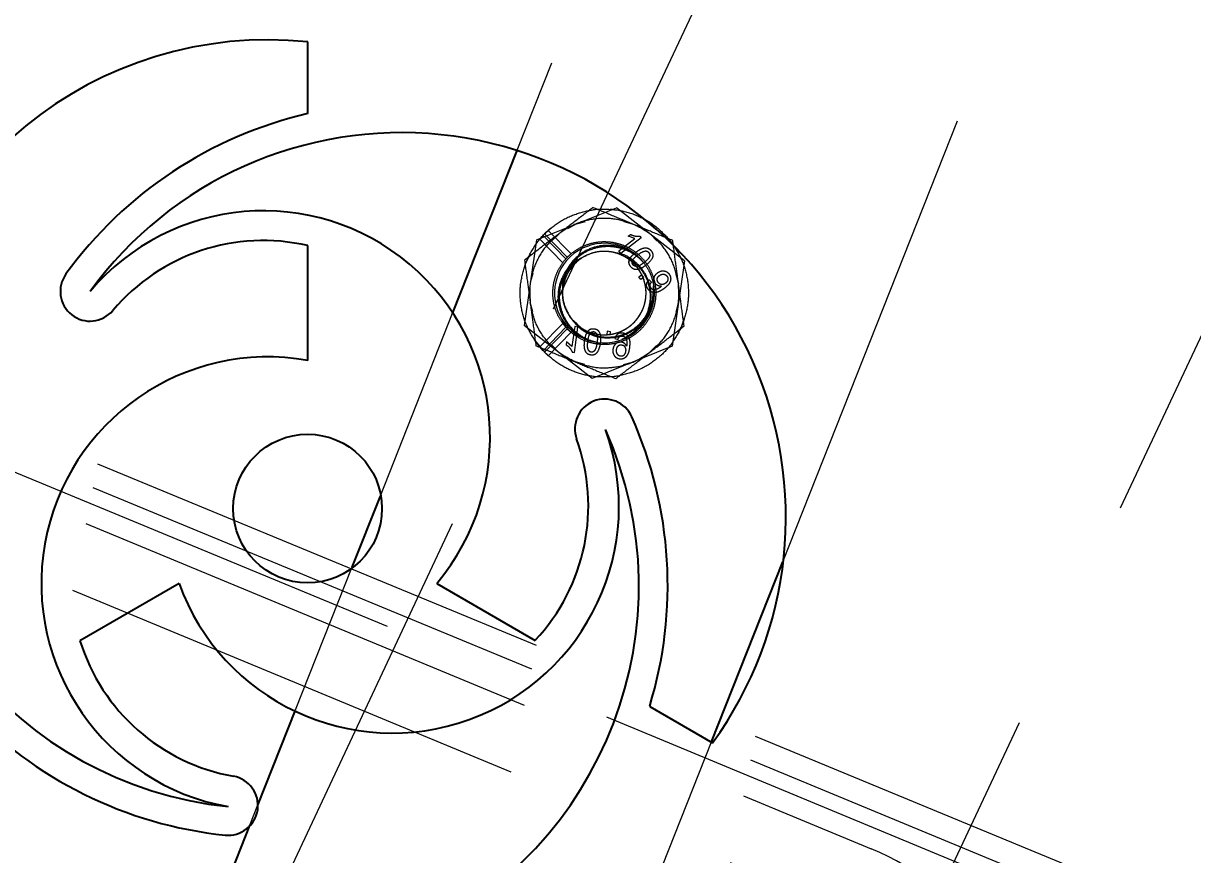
# Model space of a CAD drawing. Header units: millimetres. Extents: x 1293 to 41893, y 1011 to 26911.
# Drawn here: x 11859.3 to 12015.8, y 6891 to 7002.3 of the extents above; entities that cross this region are included whole.
import ezdxf

# ---------------------------------------------------------------- set-up
doc = ezdxf.new("R2010")
doc.units = ezdxf.units.MM
doc.header["$LTSCALE"] = 50
doc.linetypes.add('HIDDEN', pattern=[1.905, 1.27, -0.635])
doc.layers.add('CAPA_1', color=7, linetype='Continuous')
doc.layers.add('MAQUINAS', color=11, linetype='Continuous')
doc.styles.add('SLDTEXTSTYLE0', font='TXT', dxfattribs={"width": 0.75})
doc.dimstyles.new('SLDDIMSTYLE0', dxfattribs={"dimtxt": 100, "dimasz": 100, "dimexe": 0, "dimexo": 0.0625, "dimgap": 25, "dimtad": 2, "dimdec": 0, "dimlfac": 1.5, "dimrnd": 1e-09, "dimzin": 12, "dimdsep": 46, "dimtxsty": 'SLDTEXTSTYLE0', "dimsah": 1, "dimcen": 0.09, "dimadec": 0, "dimazin": 3, "dimtfac": 1, "dimtdec": 0, "dimtofl": 0, "dimtmove": 0, "dimatfit": 3, "dimfxl": 1, "dimfrac": 2, "dimtolj": 1, "dimtzin": 12, "dimarcsym": 0})

# ---------------------------------------------------------------- blocks, each defined once
blk = doc.blocks.new('_D_5')
at = {"layer": 'CAPA_1', "transparency": 16777216}
for p, q in [((11574.4, 7831.18), (17588.06, 7831.18)), ((17538.06, 7831.18), (17538.06, 4708.49)), ((16485.16, 4708.49), (17588.06, 4708.49))]:
    blk.add_line(p, q, dxfattribs=at)
for points in [[(17538.06, 7831.18), (17522.68, 7731.18), (17553.45, 7731.18)], [(17538.06, 4708.49), (17553.45, 4808.49), (17522.68, 4808.49)]]:
    blk.add_solid(points, dxfattribs=at)
at = {"layer": 'CAPA_1', "transparency": 16777216, "insert": (17409.15, 6122.06), "char_height": 100, "attachment_point": 1, "rotation": 90, "style": 'SLDTEXTSTYLE0'}
blk.add_mtext('4684', dxfattribs=at)
blk = doc.blocks.new('_D_15')
at = {"layer": 'CAPA_1', "transparency": 16777216}
for p, q in [((6530.12, 8742.38), (6530.12, 9415.65)), ((16745.16, 6492), (16745.16, 9415.65)), ((6530.12, 9365.65), (16745.16, 9365.65))]:
    blk.add_line(p, q, dxfattribs=at)
for points in [[(6530.12, 9365.65), (6630.12, 9350.26), (6630.12, 9381.03)], [(16745.16, 9365.65), (16645.16, 9381.03), (16645.16, 9350.26)]]:
    blk.add_solid(points, dxfattribs=at)
at = {"layer": 'CAPA_1', "transparency": 16777216, "insert": (11452.92, 9494.55), "char_height": 100, "attachment_point": 1, "style": 'SLDTEXTSTYLE0'}
blk.add_mtext('15323', dxfattribs=at)

msp = doc.modelspace()

# ---------------------------------------------------------------- linework, layer by layer
at = {"color": 7, "linetype": 'Continuous', "lineweight": 25}
for p, q in [((11897.3958209, 6990.199486), (11897.3958209, 6999.797529)), ((11897.3958209, 6957.1576774), (11897.3958209, 6972.5263742)), ((11880.1631301, 6927.3097814), (11866.8985064, 6919.6514473)), ((11914.6285118, 6927.3097814), (11927.8161953, 6919.6958687)), ((11927.8266869, 6919.7030822), (11927.8161953, 6919.6958687)), ((11943.1320507, 6910.8665263), (11943.1289589, 6910.8550405)), ((11943.1289589, 6910.8550405), (11951.5557064, 6905.9898556))]:
    msp.add_line(p, q, dxfattribs=at)
at = {"color": 1, "linetype": 'HIDDEN', "lineweight": 18}
for p, q in [((11781.2634527, 6979.7855382), (12001.3388204, 6888.6273361)), ((11780.6319059, 6976.6105382), (11998.1638204, 6886.5058689)), ((11996.0471537, 6885.0915575), (11780.2108747, 6974.4938715)), ((11779.6721537, 6971.7855382), (11972.7616015, 6891.8052702)), ((11777.8952033, 6962.8522048), (11984.4054871, 6877.3128445))]:
    msp.add_line(p, q, dxfattribs=at)
at = {"color": 7, "linetype": 'Continuous', "lineweight": 25}
msp.add_circle((11897.362483, 6937.3300939), 9.9492987, dxfattribs=at)
for centre, radius, start, end in [((11892.0617515, 6948.6212865), 51.453475, 84.049580805, 264.049580805), ((11909.9028151, 6936.1974164), 55.431475, 103.03991702, 144.049580808), ((11909.9028151, 6936.1974164), 51.453475, 324.049580801, 144.049580808), ((11891.4392177, 6946.8573793), 30.329061, 319.870522318, 139.870522318), ((11891.4392177, 6946.8573793), 26.351061, 76.935491254, 139.870522319), ((11868.2499237, 6966.4049773), 3.978, 144.049580808, 319.870522319), ((11892.0617515, 6927.3013607), 30.329061, 79.870522318, 259.870522318), ((11937.0983503, 6948.004868), 3.978, 24.049580808, 199.870522319), ((11890.1113896, 6927.0361864), 55.431475, 343.03991702, 24.049580808), ((11890.2228962, 6926.9585372), 51.453475, 204.049580805, 24.049580805), ((11908.6864935, 6937.6185001), 30.329061, 199.870522318, 19.870522318), ((11908.5749869, 6937.6961493), 26.351061, 316.935491254, 19.870522319), ((11892.0732444, 6927.4367529), 26.351061, 197.18426077, 259.870522319), ((11892.0732444, 6948.7566787), 55.431475, 223.158253099, 264.049580808), ((11886.739175, 6897.5804362), 3.978, 264.049580808, 79.870522319)]:
    msp.add_arc(centre, radius, start, end, dxfattribs=at)
at = {"color": 1, "linetype": 'HIDDEN', "lineweight": 18}
msp.add_arc((11960.0054871, 6861.0092857), 33.3333333, 0, 67.5, dxfattribs=at)
at = {"layer": 'MAQUINAS', "linetype": 'HIDDEN', "lineweight": 18}
for p, q in [((11997.7257192, 7107.6906939), (11815.0836979, 6718.9262403)), ((11965.0615351, 7085.5262403), (11925.3615753, 6985.249478)), ((11960.9267966, 6930.1963144), (12022.4225179, 7085.5262403)), ((11965.6231033, 6851.2177032), (12070.1331548, 7073.6735911)), ((11927.9642757, 6973.2901327), (11938.6724587, 6977.6107982)), ((11947.7683563, 6970.4975725), (11938.6724587, 6977.6107982)), ((11935.2911743, 6977.2850493), (11934.5555258, 6977.0998635)), ((11935.0560018, 6977.2537224), (11936.0948628, 6977.3921073)), ((11936.6355943, 6977.3740415), (11935.5128245, 6977.314575)), ((11938.1113298, 6977.3843872), (11937.8556875, 6977.3800353)), ((11929.7016393, 6974.6145275), (11929.0576644, 6974.0934968)), ((11929.0576644, 6974.0934968), (11929.5464017, 6974.5587791)), ((11929.9402317, 6974.8483422), (11929.5464017, 6974.5587791)), ((11929.5464017, 6974.5587791), (11932.6035087, 6971.4270801)), ((11933.3183672, 6975.4504654), (11932.1357868, 6974.7821106)), ((11933.3183672, 6975.4504654), (11934.5307718, 6975.7634204)), ((11939.6629041, 6975.7437719), (11940.9196835, 6975.3946143)), ((11927.9642757, 6973.2901327), (11926.3519903, 6961.8562414)), ((11928.8618327, 6973.8905154), (11928.413261, 6973.3840875)), ((11931.4924009, 6970.229818), (11928.413261, 6973.3840875)), ((11928.8618327, 6973.8905154), (11928.5461975, 6973.4822228)), ((11931.9189397, 6970.7588164), (11928.8618327, 6973.8905154)), ((11932.1110155, 6970.9656453), (11929.0576644, 6974.0934968)), ((11931.0071597, 6974.1281945), (11930.0763906, 6973.2143704)), ((11939.0138108, 6971.8359953), (11941.1283658, 6973.4636933)), ((11941.9951952, 6973.5769087), (11939.2816069, 6971.4880993)), ((11940.2462526, 6973.7819405), (11940.5669691, 6974.028815)), ((11941.1283658, 6973.4636933), (11940.2462526, 6973.7819405)), ((11941.8228015, 6973.8008667), (11941.9951952, 6973.5769087)), ((11943.2204075, 6974.0541853), (11944.0976368, 6973.1606896)), ((11945.6508911, 6973.4509781), (11946.2901665, 6972.6204906)), ((11927.1435781, 6971.3960519), (11926.6108627, 6970.3326349)), ((11932.6035087, 6971.4270801), (11932.7159914, 6971.5053336)), ((11934.9248239, 6971.3216555), (11935.0525528, 6971.3876672)), ((11939.2816069, 6971.4880993), (11939.0138108, 6971.8359953)), ((11926.5351924, 6970.1491578), (11926.3567301, 6969.5061077)), ((11926.465284, 6969.9796512), (11926.8648696, 6970.9485237)), ((11932.2139807, 6971.0534115), (11932.1110155, 6970.9656453)), ((11947.7683563, 6970.4975725), (11946.1560709, 6959.0636812)), ((11927.4933084, 6968.7796378), (11927.158133, 6967.573187)), ((11941.6917715, 6968.3570359), (11942.0396675, 6968.624832)), ((11941.9595676, 6968.00914), (11941.6917715, 6968.3570359)), ((11942.3074635, 6968.276936), (11941.9595676, 6968.00914)), ((11942.0396675, 6968.624832), (11942.3074635, 6968.276936)), ((11946.6466868, 6968.7063084), (11946.9726971, 6967.4433267)), ((11943.0490436, 6967.961319), (11943.3516293, 6967.6402027)), ((11944.6611216, 6967.0388996), (11944.726184, 6967.091579)), ((11931.5697405, 6965.2233778), (11931.5372375, 6965.3524419)), ((11943.5157007, 6964.6456069), (11943.6615335, 6965.2460535)), ((11927.4736598, 6963.6475055), (11927.1476495, 6964.9104872)), ((11946.9622136, 6964.7806268), (11946.6270383, 6963.5741761)), ((11916.7232393, 6963.4302024), (11907.0530602, 6939.0046299)), ((11931.4924009, 6962.1239959), (11928.413261, 6958.9697264)), ((11931.3289574, 6962.400895), (11931.9189397, 6961.5949975)), ((11931.4924009, 6962.1239959), (11931.9189397, 6961.5949975)), ((11932.2139807, 6961.3004024), (11931.6913962, 6961.9058148)), ((11932.8398511, 6962.5405035), (11932.4668485, 6963.0406626)), ((11933.4332533, 6962.0729991), (11932.9414551, 6962.5123519)), ((11933.7502695, 6961.6794521), (11933.0018127, 6962.4501969)), ((11933.7502695, 6961.6794521), (11933.4310331, 6961.9668538)), ((11947.6550627, 6962.3741627), (11947.255477, 6961.4052902)), ((11947.4239436, 6961.8137698), (11947.7752481, 6962.8984468)), ((11935.4478879, 6954.7430157), (11926.3519903, 6961.8562414)), ((11931.9189397, 6961.5949975), (11928.8618327, 6958.4632985)), ((11932.1110155, 6961.3881686), (11929.0576644, 6958.260317)), ((11929.5464017, 6957.7950348), (11932.6035087, 6960.9267338)), ((11932.1110155, 6961.3881686), (11932.6035087, 6960.9267338)), ((11932.6035087, 6960.9267338), (11932.8692478, 6960.7418609)), ((11933.1015724, 6961.6856422), (11932.7289789, 6959.0433103)), ((11933.0581548, 6958.2334621), (11933.5363005, 6961.6243415)), ((11933.5363005, 6961.6243415), (11933.1015724, 6961.6856422)), ((11937.4488536, 6961.072635), (11937.3875528, 6960.6379069)), ((11937.8835817, 6961.0113343), (11937.4488536, 6961.072635)), ((11937.822281, 6960.5766061), (11937.8835817, 6961.0113343)), ((11941.0962323, 6960.8751073), (11941.5770035, 6961.3171786)), ((11946.9827488, 6960.9673646), (11947.340751, 6961.6120533)), ((11927.8098475, 6959.7714247), (11929.1175385, 6958.2117789)), ((11928.413261, 6958.9697264), (11927.8301801, 6959.7333233)), ((11928.8618327, 6958.4632985), (11928.413261, 6958.9697264)), ((11930.8999391, 6958.2996285), (11930.0227098, 6959.1931243)), ((11932.0169641, 6959.653589), (11931.9604525, 6959.252824)), ((11932.7289789, 6959.0433103), (11932.0169641, 6959.653589)), ((11946.1560709, 6959.0636812), (11935.4478879, 6954.7430157)), ((11938.4626753, 6960.0872697), (11938.8912734, 6959.9824961)), ((11940.0603475, 6959.1401178), (11940.0466243, 6959.0575351)), ((11944.043956, 6959.1394435), (11943.1131869, 6958.2256194)), ((11929.0576644, 6958.260317), (11929.5464017, 6957.7950348)), ((11932.7782986, 6958.2729245), (11933.0581548, 6958.2334621)), ((11934.4574425, 6956.610042), (11933.2006631, 6956.9591996)), ((11940.8019794, 6956.9033485), (11939.5895748, 6956.5903934)), ((11937.5861555, 6954.9721302), (11939.1281974, 6955.1197214)), ((11939.0643448, 6955.1000915), (11938.0254839, 6954.9617065)), ((11903.2815793, 6929.478376), (11895.7032071, 6910.3364266)), ((11931.2775433, 6855.3062857), (11951.3828714, 6906.089642)), ((11890.6658009, 6897.6126154), (11889.5956993, 6894.9096826))]:
    msp.add_line(p, q, dxfattribs=at)
at = {"layer": 'MAQUINAS', "linetype": 'Continuous', "lineweight": 25}
for p, q in [((11925.3615753, 6985.249478), (11916.7232393, 6963.4302024)), ((11907.0530602, 6939.0046299), (11903.2815793, 6929.478376)), ((11951.3828714, 6906.089642), (11960.9267966, 6930.1963144)), ((11895.7032071, 6910.3364266), (11890.6658009, 6897.6126154)), ((11889.5956993, 6894.9096826), (11882.2062171, 6876.2448439))]:
    msp.add_line(p, q, dxfattribs=at)
at = {"layer": 'MAQUINAS', "linetype": 'HIDDEN', "lineweight": 18}
msp.add_arc((11937.0601733, 6966.1769069), 6.6666667, 37.587605897, 307.587605897, dxfattribs=at)
for points, knots in [([(11935.535484, 6977.6228082), (11934.7358223, 6977.0072613), (11933.2348739, 6975.8518926), (11931.684715, 6974.6586437), (11930.9604357, 6974.101123)], [0, 0, 0, 0, 0.5327709195, 1, 1, 1, 1]), ([(11940.8728769, 6975.4215427), (11940.0279103, 6975.7700267), (11938.2194469, 6976.5158792), (11936.468394, 6977.2380543), (11935.535484, 6977.6228082)], [0, 0, 0, 0, 0.4672290805, 1, 1, 1, 1]), ([(11946.2102699, 6973.2202773), (11945.2773599, 6973.6050311), (11943.526307, 6974.3272062), (11941.7178436, 6975.0730587), (11940.8728769, 6975.4215427)], [0, 0, 0, 0, 0.5327709195, 1, 1, 1, 1]), ([(11930.9604357, 6974.101123), (11930.2361564, 6973.5436024), (11928.6859974, 6972.3503535), (11927.185049, 6971.1949847), (11926.3853874, 6970.5794379)], [0, 0, 0, 0, 0.4672290805, 1, 1, 1, 1]), ([(11940.5669691, 6974.028815), (11940.7678488, 6973.9422677), (11941.1689137, 6973.7694725), (11941.6050906, 6973.790414), (11941.8228015, 6973.8008667)], [0, 0, 0, 0, 0.50086573232, 1, 1, 1, 1]), ([(11946.9726146, 6967.4973266), (11946.8519272, 6968.4033312), (11946.5936228, 6970.3424327), (11946.3435183, 6972.2199765), (11946.2102699, 6973.2202773)], [0, 0, 0, 0, 0.4672290805, 1, 1, 1, 1]), ([(11941.0117299, 6971.5462314), (11940.3260278, 6971.8912062), (11939.1816514, 6972.4669387), (11937.1982489, 6972.6427515), (11935.2945162, 6972.2912843), (11933.4236692, 6971.222737), (11932.0721274, 6969.5646673), (11931.3683731, 6967.8869999), (11931.4622228, 6966.8488472), (11931.491606, 6966.5238145)], [0, 0, 0, 0, 0.1724792639, 0.2878526984, 0.4452590157, 0.6056727313, 0.7650029039, 0.9264253386, 1, 1, 1, 1]), ([(11931.5241185, 6966.9081117), (11931.5671738, 6967.2998), (11931.6522273, 6968.0735606), (11932.1639821, 6969.3899044), (11933.1073176, 6970.7060172), (11934.5679538, 6971.7908084), (11936.2351938, 6972.3891574), (11938.0012589, 6972.5068801), (11939.7294795, 6972.1199952), (11941.2314022, 6971.3485729), (11941.9967899, 6970.5875972), (11942.342984, 6970.2433987)], [0, 0, 0, 0, 0.0816774123, 0.1613496543, 0.2910356176, 0.4131482179, 0.5342213435, 0.6547650432, 0.7763459841, 0.8988385876, 1, 1, 1, 1]), ([(11932.6351841, 6962.7707312), (11932.7993177, 6962.5744897), (11933.2093858, 6962.0842036), (11933.8068168, 6961.6168406), (11934.3536055, 6961.2873907), (11934.7381956, 6961.09089), (11935.2269793, 6960.8917498), (11935.5960245, 6960.7841378), (11935.7984563, 6960.7371796), (11935.7987812, 6960.7371043), (11935.7992641, 6960.7369923), (11935.8001389, 6960.7367896), (11935.8017407, 6960.7364188), (11935.8047273, 6960.7357285), (11935.8104638, 6960.7344067), (11935.8219942, 6960.7317664), (11935.846692, 6960.7261816), (11935.903928, 6960.7135942), (11936.0803727, 6960.6773594), (11936.6818806, 6960.5812466), (11937.3641687, 6960.5783788), (11938.0264077, 6960.6735506), (11938.4065524, 6960.7517938), (11938.8324006, 6960.8742415), (11939.2086744, 6961.0183284), (11939.437074, 6961.1231005), (11939.6658282, 6961.2351829), (11939.9565498, 6961.394618), (11940.3559131, 6961.6605646), (11940.7310254, 6961.9597847), (11941.0607097, 6962.2726235), (11941.3818025, 6962.6295658), (11941.7102913, 6963.0647019), (11941.9630042, 6963.4897423), (11942.1029188, 6963.7766365), (11942.2086531, 6964.008212), (11942.3323605, 6964.315891), (11942.472551, 6964.7749503), (11942.5728591, 6965.2443793), (11942.6359688, 6965.7480841), (11942.6517312, 6966.2510541), (11942.6234621, 6966.7159758), (11942.5692828, 6967.1137986), (11942.5110179, 6967.3990453), (11942.4685324, 6967.5677745), (11942.4123428, 6967.7787833), (11942.3141494, 6968.0886377), (11942.140768, 6968.5073948), (11941.9587965, 6968.866431), (11941.778935, 6969.168796), (11941.4899725, 6969.5957281), (11941.0306937, 6970.1387949), (11940.3645174, 6970.7059414), (11939.7045115, 6971.1116841), (11939.089307, 6971.391547), (11938.5035217, 6971.583333), (11937.9127592, 6971.7059428), (11937.3118106, 6971.7660718), (11936.274716, 6971.7587078), (11934.7953405, 6971.4040818), (11933.1776499, 6970.3348485), (11931.9659922, 6968.7855162), (11931.67141, 6967.533914), (11931.5241185, 6966.9081117)], [0, 0, 0, 0, 0.0250183601, 0.062505402, 0.0734573861, 0.087536238, 0.1047409244, 0.1250701816, 0.1250803608, 0.1250883984, 0.1251028381, 0.1251289002, 0.1251763228, 0.1252638222, 0.1254290508, 0.1257527366, 0.1264220561, 0.1279084318, 0.1314910856, 0.1440579954, 0.1875385461, 0.1974735688, 0.2095663854, 0.2255093149, 0.240804569, 0.2489692514, 0.2501056218, 0.265748455, 0.2813911902, 0.2970338277, 0.3126763678, 0.3258384285, 0.3440073869, 0.3659743274, 0.3741241331, 0.3752533995, 0.3909020106, 0.4065504227, 0.422198637, 0.4378466546, 0.4561989817, 0.4713844968, 0.4834020539, 0.4954853699, 0.4998684531, 0.5004379052, 0.5168673875, 0.5316456939, 0.5447725218, 0.5562476025, 0.5660707015, 0.595235847, 0.6255591058, 0.6513477802, 0.6708426431, 0.6916214937, 0.7115649493, 0.7298045647, 0.7506541573, 0.8129902501, 0.8753265879, 0.937663171, 1, 1, 1, 1]), ([(11941.0802036, 6960.8586553), (11941.3131122, 6961.0790806), (11941.7789653, 6961.5199653), (11942.2917204, 6962.2293313), (11942.6925541, 6962.9424424), (11943.0024938, 6963.6832987), (11943.2865679, 6964.7475202), (11943.3471039, 6965.7222904), (11943.2711482, 6966.5119725), (11943.2029373, 6966.9367828), (11943.0981788, 6967.3852568), (11942.8308045, 6968.2180347), (11942.2250882, 6969.361645), (11941.0422734, 6970.5699244), (11939.7653783, 6971.3531115), (11938.8799607, 6971.4994712), (11938.5584524, 6971.5526167)], [0, 0, 0, 0, 0.0701273356, 0.1402655132, 0.1906659289, 0.249169537, 0.3156629099, 0.4313166183, 0.460355514, 0.4894198568, 0.5255090627, 0.5611227532, 0.6809622422, 0.804421089, 0.9289823734, 1, 1, 1, 1]), ([(11939.3392326, 6971.2747939), (11939.6922524, 6971.1266696), (11940.398274, 6970.8304285), (11941.6106427, 6969.9038542), (11942.7247656, 6968.3882355), (11943.2317497, 6966.4860901), (11943.1723956, 6964.5538148), (11942.5878884, 6962.8285606), (11941.3343706, 6961.0827246), (11940.1471986, 6960.3702328), (11939.4569881, 6959.9559968)], [0, 0, 0, 0, 0.0794973611, 0.1589907011, 0.315134871, 0.4619446366, 0.5603215007, 0.7147960453, 0.8341851173, 1, 1, 1, 1]), ([(11940.3807122, 6970.5292055), (11940.4253178, 6970.6431323), (11940.5145939, 6970.8711521), (11940.8198946, 6971.2583351), (11941.1016114, 6971.4924632), (11941.2894093, 6971.6485375)], [0, 0, 0, 0, 0.249753552, 0.499871473, 1, 1, 1, 1]), ([(11940.898904, 6969.9628565), (11940.8619333, 6970.0226013), (11940.7879715, 6970.1421239), (11940.7807377, 6970.3565989), (11940.8285737, 6970.5617749), (11941.0647182, 6970.9114773), (11941.3389484, 6971.1281622), (11941.5582925, 6971.3014784)], [0, 0, 0, 0, 0.12469638283, 0.24946165819, 0.37443234657, 0.49963711369, 1, 1, 1, 1]), ([(11941.2894093, 6971.6485375), (11941.4460746, 6971.7625141), (11941.7590187, 6971.9901861), (11942.2104872, 6972.1967064), (11942.5980303, 6972.2485746), (11942.8881786, 6972.1992027), (11943.1431292, 6972.0574464), (11943.2704513, 6971.9108166), (11943.3341756, 6971.837429)], [0, 0, 0, 0, 0.2504815493, 0.5003452774, 0.6318664681, 0.7502212978, 0.8749867791, 1, 1, 1, 1]), ([(11941.2894093, 6971.6485375), (11941.4460742, 6971.7625139), (11941.7590176, 6971.9901856), (11942.2103752, 6972.1966551), (11942.5978945, 6972.2485662), (11942.8880681, 6972.1992668), (11943.1431289, 6972.0574458), (11943.2704512, 6971.9108164), (11943.3341756, 6971.837429)], [0, 0, 0, 0, 0.2504817087, 0.50034559577, 0.63170490566, 0.75022113881, 0.87498669951, 1, 1, 1, 1]), ([(11941.5582925, 6971.3014784), (11941.7110317, 6971.4126885), (11941.9401272, 6971.5794939), (11942.2758082, 6971.7603706), (11942.4616142, 6971.7988445), (11942.5543949, 6971.8180562)], [0, 0, 0, 0, 0.50037231189, 0.75051514073, 1, 1, 1, 1]), ([(11943.0181402, 6971.6002177), (11943.0556497, 6971.5406584), (11943.1306669, 6971.4215426), (11943.141939, 6971.2062647), (11943.0903527, 6971.0013955), (11942.8580511, 6970.648679), (11942.5822723, 6970.431505), (11942.3616807, 6970.2577906)], [0, 0, 0, 0, 0.1247447425, 0.2494837578, 0.3744708184, 0.4996480989, 1, 1, 1, 1]), ([(11942.5543949, 6971.8180562), (11942.5988917, 6971.8164463), (11942.6878566, 6971.8132276), (11942.815871, 6971.7718283), (11942.9309156, 6971.701425), (11942.9890618, 6971.6339575), (11943.0181402, 6971.6002177)], [0, 0, 0, 0, 0.2501584562, 0.5001555724, 0.7500324303, 1, 1, 1, 1]), ([(11942.5543949, 6971.8180562), (11942.5988668, 6971.8164266), (11942.6877819, 6971.8131686), (11942.8161696, 6971.7720642), (11942.9108877, 6971.7124426), (11942.9761319, 6971.6519605), (11943.0041371, 6971.6174656), (11943.0181402, 6971.6002177)], [0, 0, 0, 0, 0.2500549443, 0.4999486155, 0.749722078, 0.8748570557, 1, 1, 1, 1]), ([(11943.3341756, 6971.837429), (11943.3883833, 6971.7567672), (11943.4967544, 6971.5955097), (11943.5705642, 6971.3088636), (11943.5468508, 6971.0141647), (11943.2993204, 6970.4824365), (11942.9263968, 6970.1637353), (11942.6283896, 6969.9090578)], [0, 0, 0, 0, 0.125373348, 0.2506437386, 0.375697515, 0.5011131747, 1, 1, 1, 1]), ([(11926.3853874, 6970.5794379), (11926.5186358, 6969.5791371), (11926.7687402, 6967.7015933), (11927.0270447, 6965.7624918), (11927.147732, 6964.8564872)], [0, 0, 0, 0, 0.5327709195, 1, 1, 1, 1]), ([(11934.3392991, 6960.0907515), (11933.7009232, 6960.5170192), (11932.6355303, 6961.2284223), (11931.5042164, 6962.8667059), (11930.8700824, 6964.6969728), (11930.8791038, 6966.847644), (11931.6450083, 6968.8555054), (11932.9512672, 6970.4528499), (11934.1453153, 6970.9654892), (11934.6790516, 6971.1946376)], [0, 0, 0, 0, 0.16319284202, 0.27235447818, 0.42128591309, 0.57306282546, 0.72381453374, 0.87654585492, 1, 1, 1, 1]), ([(11933.6929146, 6970.6315822), (11933.3734557, 6970.4008915), (11932.7423793, 6969.9451727), (11931.8498625, 6968.8506117), (11931.1704671, 6967.3807617), (11930.9474947, 6965.5750716), (11931.2495729, 6963.82966), (11932.0184698, 6962.2354064), (11933.2076183, 6960.9230214), (11934.6196037, 6959.9971901), (11935.6591297, 6959.7068645), (11936.1293199, 6959.5755467)], [0, 0, 0, 0, 0.0816770766, 0.1613492895, 0.2910353615, 0.4131480043, 0.5342211749, 0.6547649167, 0.7763458983, 0.8988385446, 1, 1, 1, 1]), ([(11940.5857977, 6969.7218401), (11940.5068158, 6969.8438028), (11940.3881917, 6970.0269805), (11940.3567757, 6970.2795923), (11940.3606237, 6970.4232119), (11940.3740161, 6970.4938747), (11940.3807122, 6970.5292055)], [0, 0, 0, 0, 0.4987953461, 0.7491482596, 0.8745764119, 1, 1, 1, 1]), ([(11940.5857977, 6969.7218401), (11940.5074947, 6969.8437378), (11940.3898902, 6970.0268179), (11940.349217, 6970.315974), (11940.3702136, 6970.4581268), (11940.3807122, 6970.5292055)], [0, 0, 0, 0, 0.4990363131, 0.7495101716, 1, 1, 1, 1]), ([(11942.6283896, 6969.9090578), (11942.471922, 6969.7950803), (11942.1593642, 6969.5674001), (11941.7119864, 6969.3640692), (11941.3257904, 6969.3102948), (11941.0347883, 6969.3567122), (11940.7763621, 6969.5017297), (11940.6493593, 6969.6484236), (11940.5857977, 6969.7218401)], [0, 0, 0, 0, 0.2504758129, 0.5003473544, 0.6257683408, 0.7501761831, 0.8749696966, 1, 1, 1, 1]), ([(11942.6283896, 6969.9090578), (11942.4719217, 6969.7950679), (11942.1593634, 6969.5673631), (11941.7116811, 6969.3640464), (11941.3254318, 6969.310074), (11941.0345117, 6969.3569297), (11940.7763599, 6969.5017153), (11940.6493585, 6969.6484188), (11940.5857977, 6969.7218401)], [0, 0, 0, 0, 0.2504715078, 0.5003387545, 0.6261880614, 0.750180477, 0.8749718456, 1, 1, 1, 1]), ([(11942.3616807, 6970.2577906), (11942.1380365, 6970.0898913), (11941.8584362, 6969.8799833), (11941.4598956, 6969.7426537), (11941.2492621, 6969.7473587), (11941.0443838, 6969.810751), (11940.9473833, 6969.9121693), (11940.898904, 6969.9628565)], [0, 0, 0, 0, 0.5004095025, 0.6256126137, 0.7505796735, 0.875343692, 1, 1, 1, 1]), ([(11943.893498, 6967.4400821), (11943.8733305, 6967.4678181), (11943.8329938, 6967.5232922), (11943.7673821, 6967.6438377), (11943.7113834, 6967.8062038), (11943.6907218, 6968.0121048), (11943.7145769, 6968.2171359), (11943.7788661, 6968.4142249), (11943.9147454, 6968.6548631), (11944.0705459, 6968.7917554), (11944.1741257, 6968.8827647)], [0, 0, 0, 0, 0.0626107389, 0.1252263593, 0.2501941382, 0.3735862588, 0.5002863049, 0.6245798583, 0.750412027, 1, 1, 1, 1]), ([(11943.893498, 6967.4400821), (11943.85464, 6967.496743), (11943.7769502, 6967.6100264), (11943.7118628, 6967.8064107), (11943.6906009, 6968.0118933), (11943.7145578, 6968.216928), (11943.7788077, 6968.4141052), (11943.91466, 6968.6547869), (11944.070548, 6968.7917568), (11944.1741257, 6968.8827647)], [0, 0, 0, 0, 0.1250740585, 0.2500636243, 0.3732612247, 0.5001992382, 0.6242961009, 0.7503685137, 1, 1, 1, 1]), ([(11944.2881984, 6967.575099), (11944.2386542, 6967.6507776), (11944.1644871, 6967.7640675), (11944.1317102, 6967.9423781), (11944.1377622, 6968.0770772), (11944.1729187, 6968.2080235), (11944.2546957, 6968.3695754), (11944.3561237, 6968.460378), (11944.4234398, 6968.5206421)], [0, 0, 0, 0, 0.2495203093, 0.3735284255, 0.4998883672, 0.623789863, 0.7503156792, 1, 1, 1, 1]), ([(11944.2881984, 6967.575099), (11944.2386544, 6967.6507777), (11944.1644236, 6967.7641652), (11944.1317027, 6967.9424987), (11944.1377952, 6968.0772984), (11944.1729675, 6968.208127), (11944.2547732, 6968.3696515), (11944.3561217, 6968.4603788), (11944.4234398, 6968.5206421)], [0, 0, 0, 0, 0.2495205461, 0.3738507837, 0.4998887841, 0.6240955932, 0.7503154422, 1, 1, 1, 1]), ([(11944.1741257, 6968.8827647), (11944.2953233, 6968.9635006), (11944.4779202, 6969.0851377), (11944.7618817, 6969.1524718), (11944.9807969, 6969.1586482), (11945.1942561, 6969.1195424), (11945.4656548, 6969.0105365), (11945.6151311, 6968.8510362), (11945.71505, 6968.7444167)], [0, 0, 0, 0, 0.2498688585, 0.3764535287, 0.5003476657, 0.6272386366, 0.7508240847, 1, 1, 1, 1]), ([(11944.1741257, 6968.8827647), (11944.2953235, 6968.9634991), (11944.478018, 6969.0851988), (11944.7620004, 6969.1524932), (11944.981038, 6969.1586295), (11945.1943835, 6969.1195057), (11945.465745, 6969.0104445), (11945.6151318, 6968.8510371), (11945.71505, 6968.7444167)], [0, 0, 0, 0, 0.2498687718, 0.3766540303, 0.5003478215, 0.6274593765, 0.7508241712, 1, 1, 1, 1]), ([(11944.4234398, 6968.5206421), (11944.5031897, 6968.5739978), (11944.6624796, 6968.6805687), (11944.9077908, 6968.7180132), (11945.0967012, 6968.6918906), (11945.2776533, 6968.6238009), (11945.3764495, 6968.5199987), (11945.4429499, 6968.4501287)], [0, 0, 0, 0, 0.2502503989, 0.4998417518, 0.6295762977, 0.7506653539, 1, 1, 1, 1]), ([(11944.4234398, 6968.5206421), (11944.5031896, 6968.5739982), (11944.6624791, 6968.6805701), (11944.9076804, 6968.7179917), (11945.0965912, 6968.6919236), (11945.2775742, 6968.6238771), (11945.3764486, 6968.5199968), (11945.4429499, 6968.4501287)], [0, 0, 0, 0, 0.25025022803, 0.49984141065, 0.62928839713, 0.75066552406, 1, 1, 1, 1]), ([(11945.71505, 6968.7444167), (11945.7674678, 6968.6654813), (11945.8722877, 6968.5076343), (11945.941743, 6968.2287519), (11945.9429947, 6967.9436709), (11945.8393185, 6967.5772177), (11945.5520796, 6967.1888917), (11945.258904, 6966.9528217), (11945.1119385, 6966.8344826)], [0, 0, 0, 0, 0.1250635897, 0.2500895576, 0.3751100052, 0.5001693996, 0.7494409524, 1, 1, 1, 1]), ([(11945.4429499, 6968.4501287), (11945.4919278, 6968.3719861), (11945.5651218, 6968.2552074), (11945.584806, 6968.0714325), (11945.5674095, 6967.9353892), (11945.5215226, 6967.804918), (11945.4269612, 6967.6471879), (11945.3223947, 6967.5569761), (11945.2529202, 6967.497039)], [0, 0, 0, 0, 0.2490168506, 0.3721383925, 0.4993654558, 0.6235619335, 0.7498926933, 1, 1, 1, 1]), ([(11945.4429499, 6968.4501287), (11945.4919307, 6968.3719864), (11945.5650712, 6968.2553005), (11945.5847971, 6968.0715451), (11945.5674634, 6967.9356107), (11945.5215765, 6967.8050327), (11945.4270542, 6967.647268), (11945.3223946, 6967.556976), (11945.2529202, 6967.497039)], [0, 0, 0, 0, 0.249017166, 0.3718446562, 0.4993648037, 0.6232259432, 0.7498923764, 1, 1, 1, 1]), ([(11933.7502695, 6961.6794521), (11934.053276, 6961.4454632), (11934.6592737, 6960.9774973), (11936.0633617, 6960.3800739), (11937.9313473, 6960.1587148), (11939.8360103, 6960.6561571), (11941.4874758, 6961.6610812), (11942.699782, 6963.0206637), (11943.5999316, 6964.9723247), (11943.6339809, 6966.3564716), (11943.6537769, 6967.1612015)], [0, 0, 0, 0, 0.079497361, 0.158990701, 0.3151348708, 0.4619446365, 0.5603215006, 0.7147960453, 0.8341851173, 1, 1, 1, 1]), ([(11942.9302686, 6966.6761198), (11942.8642858, 6966.7764766), (11942.7650663, 6966.9273849), (11942.7143825, 6967.1628949), (11942.7140372, 6967.4014878), (11942.809342, 6967.6943131), (11942.969059, 6967.8722234), (11943.0490436, 6967.961319)], [0, 0, 0, 0, 0.2498594906, 0.3757183909, 0.500481002, 0.7498462328, 1, 1, 1, 1]), ([(11942.9302686, 6966.6761198), (11942.8642891, 6966.7764771), (11942.7650115, 6966.9274819), (11942.7143564, 6967.1630106), (11942.7140813, 6967.4015975), (11942.8093395, 6967.6943135), (11942.9690582, 6967.8722236), (11943.0490436, 6967.961319)], [0, 0, 0, 0, 0.2498591948, 0.3759561592, 0.5004815934, 0.749846529, 1, 1, 1, 1]), ([(11945.1119385, 6966.8344826), (11944.9455793, 6966.7131442), (11944.6134263, 6966.4708797), (11944.1293019, 6966.2635778), (11943.7150453, 6966.2302963), (11943.4099558, 6966.2949343), (11943.1351317, 6966.4433582), (11942.9985754, 6966.5985109), (11942.9302686, 6966.6761198)], [0, 0, 0, 0, 0.2504849429, 0.5001185141, 0.6278991852, 0.7500923696, 0.8749936752, 1, 1, 1, 1]), ([(11945.1119385, 6966.8344826), (11944.945579, 6966.7131444), (11944.6134254, 6966.4708804), (11944.1291961, 6966.2635292), (11943.714921, 6966.2303026), (11943.4098531, 6966.2949908), (11943.1351314, 6966.4433581), (11942.9985753, 6966.5985109), (11942.9302686, 6966.6761198)], [0, 0, 0, 0, 0.2504849259, 0.5001184801, 0.6280398823, 0.7500923866, 0.8749936837, 1, 1, 1, 1]), ([(11943.3516293, 6967.6402027), (11943.3025256, 6967.5818399), (11943.2138442, 6967.4764364), (11943.1476316, 6967.3138052), (11943.1393462, 6967.1827233), (11943.1584729, 6967.0805284), (11943.1970028, 6966.9835163), (11943.2371239, 6966.9273028), (11943.2571831, 6966.8991979)], [0, 0, 0, 0, 0.2764767993, 0.4993179598, 0.6237184282, 0.7494961879, 0.8747561628, 1, 1, 1, 1]), ([(11943.3516293, 6967.6402027), (11943.3024725, 6967.5818089), (11943.2137808, 6967.4764514), (11943.1474482, 6967.3135282), (11943.1396451, 6967.1828226), (11943.1632745, 6967.0455418), (11943.219664, 6966.9576664), (11943.2571831, 6966.8991979)], [0, 0, 0, 0, 0.2770742738, 0.4999140274, 0.6248342849, 0.7503808481, 1, 1, 1, 1]), ([(11943.2571831, 6966.8991979), (11943.3013933, 6966.8499506), (11943.3897765, 6966.751497), (11943.5705865, 6966.6629115), (11943.7689822, 6966.6322192), (11944.1581536, 6966.719301), (11944.4376671, 6966.8969109), (11944.6611216, 6967.0388996)], [0, 0, 0, 0, 0.1252073258, 0.2503100191, 0.3753386279, 0.5006201474, 1, 1, 1, 1]), ([(11944.726184, 6967.091579), (11944.6476847, 6967.0885179), (11944.4901928, 6967.0823766), (11944.261902, 6967.1505329), (11944.0508746, 6967.2628683), (11943.9458786, 6967.381099), (11943.893498, 6967.4400821)], [0, 0, 0, 0, 0.2489431768, 0.4994502947, 0.7502849385, 1, 1, 1, 1]), ([(11944.726184, 6967.091579), (11944.6474935, 6967.0885214), (11944.4891984, 6967.0823707), (11944.2606655, 6967.1511072), (11944.0500321, 6967.2636573), (11943.9456226, 6967.381334), (11943.893498, 6967.4400821)], [0, 0, 0, 0, 0.24954045911, 0.5019797072, 0.75137177364, 1, 1, 1, 1]), ([(11945.2529202, 6967.497039), (11945.1771695, 6967.4458975), (11945.0625563, 6967.3685188), (11944.8857158, 6967.3201143), (11944.7479982, 6967.3135439), (11944.6141667, 6967.3373017), (11944.4440828, 6967.4072088), (11944.3506761, 6967.5078094), (11944.2881984, 6967.575099)], [0, 0, 0, 0, 0.24997649069, 0.37822216716, 0.50034233219, 0.62745243068, 0.75081109269, 1, 1, 1, 1]), ([(11945.2529202, 6967.497039), (11945.1771694, 6967.4458964), (11945.0626492, 6967.368579), (11944.8858299, 6967.3201384), (11944.7482334, 6967.3135292), (11944.6142926, 6967.3372647), (11944.4441709, 6967.4071175), (11944.3506767, 6967.5078103), (11944.2881984, 6967.575099)], [0, 0, 0, 0, 0.2499766017, 0.3779151287, 0.5003420213, 0.627106401, 0.7508109821, 1, 1, 1, 1]), ([(11947.7349592, 6961.774376), (11947.6017109, 6962.7746767), (11947.3516064, 6964.6522206), (11947.0933019, 6966.591322), (11946.9726146, 6967.4973266)], [0, 0, 0, 0, 0.5327709195, 1, 1, 1, 1]), ([(11943.6694391, 6965.303952), (11943.5926133, 6964.9926136), (11943.4389499, 6964.3698891), (11943.0748928, 6963.5739108), (11942.6523605, 6962.8734366), (11942.1608503, 6962.2383352), (11941.3753056, 6961.4661996), (11940.5572834, 6960.932635), (11939.8329209, 6960.609113), (11939.4297491, 6960.4588583), (11938.9879828, 6960.328743), (11938.1315671, 6960.150328), (11936.8397018, 6960.114812), (11935.1975924, 6960.5395256), (11933.6942928, 6961.4157633), (11932.9883317, 6962.3189328), (11932.6351841, 6962.7707312)], [0, 0, 0, 0, 0.0665558736, 0.1331219292, 0.1809557007, 0.2364800042, 0.2995872587, 0.4093512185, 0.4369112804, 0.4644954939, 0.4987472992, 0.5325478175, 0.6462838601, 0.763454391, 0.8816712488, 1, 1, 1, 1]), ([(11941.1266651, 6960.8940962), (11941.3602265, 6961.0878094), (11941.661061, 6961.3373182), (11941.9591306, 6961.6539641), (11942.1435731, 6961.8602221), (11942.3556935, 6962.1192681), (11942.6093713, 6962.473438), (11942.9910288, 6963.0896149), (11943.4253843, 6964.0187041), (11943.5880876, 6964.8755368), (11943.6694391, 6965.303952)], [0, 0, 0, 0, 0.1741680578, 0.2243339504, 0.2498477307, 0.3332575432, 0.4166697768, 0.5000844782, 0.7500429764, 1, 1, 1, 1]), ([(11927.147732, 6964.8564872), (11927.2684194, 6963.9504826), (11927.5267239, 6962.0113812), (11927.7768283, 6960.1338374), (11927.9100767, 6959.1335366)], [0, 0, 0, 0, 0.4672290805, 1, 1, 1, 1]), ([(11934.9126219, 6961.1413827), (11934.8355315, 6961.0463773), (11934.6812381, 6960.8562278), (11934.4950767, 6960.3996502), (11934.4304116, 6960.0390967), (11934.3873046, 6959.7987449)], [0, 0, 0, 0, 0.249753552, 0.499871473, 1, 1, 1, 1]), ([(11935.6609005, 6960.9700554), (11935.5906931, 6960.9727382), (11935.4502396, 6960.9781054), (11935.2601143, 6960.8785853), (11935.1052464, 6960.7357518), (11934.9175682, 6960.3578194), (11934.8643822, 6960.0123838), (11934.8218411, 6959.7360857)], [0, 0, 0, 0, 0.1246963828, 0.2494616582, 0.3744323466, 0.4996371137, 1, 1, 1, 1]), ([(11935.7160712, 6961.3613107), (11935.5710184, 6961.3698405), (11935.3531615, 6961.3826516), (11935.1179334, 6961.2853511), (11934.9949074, 6961.2111486), (11934.9400501, 6961.1646377), (11934.9126219, 6961.1413827)], [0, 0, 0, 0, 0.4987953461, 0.7491482596, 0.8745764119, 1, 1, 1, 1]), ([(11935.7160712, 6961.3613107), (11935.5714099, 6961.3692821), (11935.3541409, 6961.3812544), (11935.0825584, 6961.2739767), (11934.9692686, 6961.1855816), (11934.9126219, 6961.1413827)], [0, 0, 0, 0, 0.49903631309, 0.7495101716, 1, 1, 1, 1]), ([(11936.1260255, 6959.5521835), (11936.1617333, 6959.8295495), (11936.2063753, 6960.1763128), (11936.1292068, 6960.5907269), (11936.0211973, 6960.7716207), (11935.8649793, 6960.9185548), (11935.7289072, 6960.9528935), (11935.6609005, 6960.9700554)], [0, 0, 0, 0, 0.50040950251, 0.62561261367, 0.75057967349, 0.87534369202, 1, 1, 1, 1]), ([(11936.5609452, 6959.4922413), (11936.5828921, 6959.6845726), (11936.6267332, 6960.0687713), (11936.5828803, 6960.5582274), (11936.4391235, 6960.9206815), (11936.2551812, 6961.1509032), (11936.0015451, 6961.3041447), (11935.8112893, 6961.3422433), (11935.7160712, 6961.3613107)], [0, 0, 0, 0, 0.2504758129, 0.5003473544, 0.6257683408, 0.7501761831, 0.8749696966, 1, 1, 1, 1]), ([(11936.5609452, 6959.4922413), (11936.5829027, 6959.684579), (11936.6267649, 6960.0687902), (11936.5827496, 6960.5585042), (11936.4391387, 6960.9211023), (11936.2548555, 6961.1510365), (11936.0015566, 6961.3041537), (11935.8112931, 6961.3422463), (11935.7160712, 6961.3613107)], [0, 0, 0, 0, 0.2504715078, 0.5003387545, 0.6261880614, 0.750180477, 0.8749718456, 1, 1, 1, 1]), ([(11939.52198, 6960.824642), (11939.402134, 6960.8325243), (11939.2219193, 6960.844377), (11938.9920609, 6960.7722733), (11938.7843556, 6960.6548628), (11938.5766669, 6960.4274975), (11938.5007125, 6960.2007982), (11938.4626753, 6960.0872697)], [0, 0, 0, 0, 0.2498594906, 0.3757183909, 0.500481002, 0.7498462328, 1, 1, 1, 1]), ([(11939.52198, 6960.824642), (11939.4021351, 6960.8325212), (11939.2218079, 6960.8443768), (11938.9919474, 6960.7722389), (11938.7842819, 6960.6547704), (11938.5766653, 6960.4274994), (11938.5007119, 6960.2007989), (11938.4626753, 6960.0872697)], [0, 0, 0, 0, 0.2498591948, 0.3759561592, 0.5004815934, 0.749846529, 1, 1, 1, 1]), ([(11938.8912734, 6959.9824961), (11938.9178142, 6960.0540629), (11938.9657007, 6960.183188), (11939.0746905, 6960.3212649), (11939.1845323, 6960.3925364), (11939.3156008, 6960.4397109), (11939.4198572, 6960.4340154), (11939.489225, 6960.4302259)], [0, 0, 0, 0, 0.2770742738, 0.4999140274, 0.6248342849, 0.7503808481, 1, 1, 1, 1]), ([(11938.8912734, 6959.9824961), (11938.9178135, 6960.0540015), (11938.9657451, 6960.1831403), (11939.0745401, 6960.3209687), (11939.1844712, 6960.3928453), (11939.2827995, 6960.4266267), (11939.3861923, 6960.4409736), (11939.4548822, 6960.4338083), (11939.489225, 6960.4302259)], [0, 0, 0, 0, 0.2764767993, 0.4993179598, 0.6237184282, 0.7494961879, 0.8747561628, 1, 1, 1, 1]), ([(11939.489225, 6960.4302259), (11939.553873, 6960.4160671), (11939.683115, 6960.3877613), (11939.8493725, 6960.2741917), (11939.9739489, 6960.1167636), (11940.0902021, 6959.7352891), (11940.0736111, 6959.4045356), (11940.0603475, 6959.1401178)], [0, 0, 0, 0, 0.1252073258, 0.2503100191, 0.3753386279, 0.5006201474, 1, 1, 1, 1]), ([(11940.4605676, 6958.8488344), (11940.4840369, 6959.0534013), (11940.5308957, 6959.46184), (11940.4723591, 6959.985334), (11940.2968761, 6960.3620748), (11940.0901019, 6960.5955174), (11939.8255128, 6960.7612805), (11939.6231859, 6960.8035156), (11939.52198, 6960.824642)], [0, 0, 0, 0, 0.2504849259, 0.5001184801, 0.6280398823, 0.7500923866, 0.8749936837, 1, 1, 1, 1]), ([(11940.4605676, 6958.8488344), (11940.4840372, 6959.0534012), (11940.5308967, 6959.4618396), (11940.472369, 6959.9852181), (11940.296943, 6960.3619698), (11940.0902017, 6960.5954559), (11939.8255128, 6960.7612802), (11939.623186, 6960.8035155), (11939.52198, 6960.824642)], [0, 0, 0, 0, 0.25048494292, 0.50011851407, 0.62789918516, 0.75009236964, 0.87499367523, 1, 1, 1, 1]), ([(11943.1599109, 6958.2526908), (11943.8841903, 6958.8102115), (11945.4343492, 6960.0034604), (11946.9352976, 6961.1588291), (11947.7349592, 6961.774376)], [0, 0, 0, 0, 0.4672290805, 1, 1, 1, 1]), ([(11927.9100767, 6959.1335366), (11928.8429868, 6958.7487827), (11930.5940396, 6958.0266076), (11932.402503, 6957.2807551), (11933.2474697, 6956.9322711)], [0, 0, 0, 0, 0.5327709195, 1, 1, 1, 1]), ([(11931.9604525, 6959.252824), (11932.1348386, 6959.1207916), (11932.4830079, 6958.8571832), (11932.6799821, 6958.4674525), (11932.7782986, 6958.2729245)], [0, 0, 0, 0, 0.5008657323, 1, 1, 1, 1]), ([(11934.3873046, 6959.7987449), (11934.365456, 6959.6062422), (11934.3218127, 6959.2217114), (11934.3649093, 6958.7271237), (11934.5109889, 6958.3644382), (11934.69708, 6958.1364168), (11934.9461646, 6957.9845896), (11935.1365222, 6957.9461816), (11935.2317954, 6957.9269585)], [0, 0, 0, 0, 0.25048154931, 0.50034527738, 0.63186646809, 0.75022129776, 0.87498677906, 1, 1, 1, 1]), ([(11934.3873046, 6959.7987449), (11934.3654559, 6959.6062426), (11934.3218125, 6959.2217127), (11934.3648988, 6958.7272464), (11934.5109292, 6958.3645605), (11934.6969696, 6958.1364813), (11934.9461649, 6957.9845901), (11935.1365223, 6957.9461818), (11935.2317954, 6957.9269585)], [0, 0, 0, 0, 0.2504817087, 0.5003455958, 0.6317049057, 0.7502211388, 0.8749866995, 1, 1, 1, 1]), ([(11934.8218411, 6959.7360857), (11934.800462, 6959.5483629), (11934.7683951, 6959.2667949), (11934.7766731, 6958.8855737), (11934.8348755, 6958.7049731), (11934.8639384, 6958.6147917)], [0, 0, 0, 0, 0.5003723119, 0.7505151407, 1, 1, 1, 1]), ([(11935.2317954, 6957.9269585), (11935.3287011, 6957.9196019), (11935.5224327, 6957.9048948), (11935.80818, 6957.9821109), (11936.0528184, 6958.1481285), (11936.3932106, 6958.6257679), (11936.4864425, 6959.1073799), (11936.5609452, 6959.4922413)], [0, 0, 0, 0, 0.125373348, 0.2506437386, 0.375697515, 0.5011131747, 1, 1, 1, 1]), ([(11935.2822113, 6958.3188843), (11935.352523, 6958.3156413), (11935.4931434, 6958.3091555), (11935.6859595, 6958.4055589), (11935.8387102, 6958.5515033), (11936.0309061, 6958.92758), (11936.0837535, 6959.274604), (11936.1260255, 6959.5521835)], [0, 0, 0, 0, 0.1247447425, 0.2494837578, 0.3744708184, 0.4996480989, 1, 1, 1, 1]), ([(11939.3326771, 6959.6098936), (11939.2642212, 6959.6157395), (11939.1273554, 6959.6274274), (11938.9244236, 6959.5871553), (11938.7351994, 6959.5042738), (11938.5686736, 6959.3822807), (11938.4288612, 6959.2291161), (11938.2865327, 6958.9922066), (11938.2443004, 6958.7890361), (11938.2162396, 6958.6540421)], [0, 0, 0, 0, 0.1250740585, 0.2500636243, 0.3732612247, 0.5001992382, 0.6242961009, 0.7503685137, 1, 1, 1, 1]), ([(11939.3326771, 6959.6098936), (11939.2986019, 6959.6137523), (11939.2304487, 6959.6214698), (11939.0932249, 6959.6190691), (11938.9243671, 6959.5876744), (11938.735075, 6959.5040643), (11938.5685021, 6959.3821615), (11938.4287859, 6959.2290062), (11938.2865086, 6958.9920947), (11938.2443005, 6958.7890386), (11938.2162396, 6958.6540421)], [0, 0, 0, 0, 0.0626107389, 0.1252263593, 0.2501941382, 0.3735862588, 0.5002863049, 0.6245798583, 0.750412027, 1, 1, 1, 1]), ([(11939.4099627, 6959.1999608), (11939.3196924, 6959.2057194), (11939.1845591, 6959.21434), (11939.0132888, 6959.15488), (11938.8991095, 6959.0831614), (11938.8025533, 6958.9879784), (11938.7023758, 6958.8371441), (11938.6734331, 6958.7041213), (11938.6542244, 6958.6158363)], [0, 0, 0, 0, 0.2495203093, 0.3735284255, 0.4998883672, 0.623789863, 0.7503156792, 1, 1, 1, 1]), ([(11939.4099627, 6959.1999608), (11939.3196925, 6959.2057192), (11939.1844428, 6959.214347), (11939.0131802, 6959.154827), (11938.8989333, 6959.0830236), (11938.8024873, 6958.9878849), (11938.7023479, 6958.8370392), (11938.6734314, 6958.7041226), (11938.6542244, 6958.6158363)], [0, 0, 0, 0, 0.24952054608, 0.37385078375, 0.49988878406, 0.62409559318, 0.75031544223, 1, 1, 1, 1]), ([(11939.0968001, 6957.3819568), (11939.1913209, 6957.3753054), (11939.3803341, 6957.3620045), (11939.65718, 6957.4391782), (11939.9057691, 6957.5787353), (11940.1733715, 6957.8497071), (11940.369438, 6958.2911379), (11940.430139, 6958.6626166), (11940.4605676, 6958.8488344)], [0, 0, 0, 0, 0.1250635897, 0.2500895576, 0.3751100052, 0.5001693996, 0.7494409524, 1, 1, 1, 1]), ([(11940.0466243, 6959.0575351), (11940.0104616, 6959.1274908), (11939.937716, 6959.2682148), (11939.7651794, 6959.4330879), (11939.5633633, 6959.5607757), (11939.4094939, 6959.5935377), (11939.3326771, 6959.6098936)], [0, 0, 0, 0, 0.2495404591, 0.5019797072, 0.7513717737, 1, 1, 1, 1]), ([(11940.0466243, 6959.0575351), (11940.0105589, 6959.1273262), (11939.9382015, 6959.267347), (11939.766289, 6959.4322956), (11939.5644652, 6959.5604322), (11939.4098245, 6959.5934311), (11939.3326771, 6959.6098936)], [0, 0, 0, 0, 0.2489431768, 0.4994502947, 0.7502849385, 1, 1, 1, 1]), ([(11939.9538112, 6958.3993295), (11939.9609244, 6958.4904512), (11939.9716783, 6958.628209), (11939.9265788, 6958.8059098), (11939.8644439, 6958.9288558), (11939.7777177, 6959.0336513), (11939.6330275, 6959.1471659), (11939.4993163, 6959.1788126), (11939.4099627, 6959.1999608)], [0, 0, 0, 0, 0.2499766017, 0.3779151287, 0.5003420213, 0.627106401, 0.7508109821, 1, 1, 1, 1]), ([(11939.9538112, 6958.3993295), (11939.9609235, 6958.4904506), (11939.9716848, 6958.6283195), (11939.9265434, 6958.8060209), (11939.864315, 6958.9290531), (11939.7776234, 6959.0337426), (11939.6329047, 6959.1471974), (11939.4993168, 6959.1788135), (11939.4099627, 6959.1999608)], [0, 0, 0, 0, 0.2499764907, 0.3782221671, 0.5003423322, 0.6274524307, 0.7508110927, 1, 1, 1, 1]), ([(11934.8639384, 6958.6147917), (11934.8872962, 6958.5769127), (11934.9339968, 6958.5011791), (11935.0330911, 6958.4097829), (11935.1316813, 6958.3568089), (11935.2164789, 6958.3298968), (11935.2603, 6958.3225552), (11935.2822113, 6958.3188843)], [0, 0, 0, 0, 0.2500549443, 0.4999486155, 0.749722078, 0.8748570557, 1, 1, 1, 1]), ([(11934.8639384, 6958.6147917), (11934.8872914, 6958.5768813), (11934.9339823, 6958.501085), (11935.0331491, 6958.410159), (11935.1511456, 6958.3448237), (11935.2385174, 6958.3275318), (11935.2822113, 6958.3188843)], [0, 0, 0, 0, 0.2501584562, 0.5001555724, 0.7500324303, 1, 1, 1, 1]), ([(11938.2162396, 6958.6540421), (11938.2058066, 6958.5087895), (11938.1900881, 6958.2899514), (11938.2716126, 6958.009734), (11938.3742429, 6957.8162682), (11938.5135693, 6957.6498884), (11938.7422814, 6957.4675965), (11938.9547641, 6957.4162679), (11939.0968001, 6957.3819568)], [0, 0, 0, 0, 0.2498688585, 0.3764535287, 0.5003476657, 0.6272386366, 0.7508240847, 1, 1, 1, 1]), ([(11938.2162396, 6958.6540421), (11938.205808, 6958.5087901), (11938.1900832, 6958.2898362), (11938.2716525, 6958.0096202), (11938.3743782, 6957.8160677), (11938.513664, 6957.6497956), (11938.742406, 6957.4675635), (11938.9547636, 6957.4162668), (11939.0968001, 6957.3819568)], [0, 0, 0, 0, 0.24986877177, 0.37665403033, 0.50034782154, 0.62745937653, 0.75082417116, 1, 1, 1, 1]), ([(11938.5848626, 6954.7310057), (11939.3845243, 6955.3465525), (11940.8854727, 6956.5019213), (11942.4356316, 6957.6951702), (11943.1599109, 6958.2526908)], [0, 0, 0, 0, 0.5327709195, 1, 1, 1, 1]), ([(11938.6542244, 6958.6158363), (11938.6471585, 6958.5201442), (11938.6330454, 6958.329012), (11938.7214662, 6958.0972667), (11938.8373409, 6957.9458076), (11938.9858184, 6957.8219544), (11939.1249565, 6957.7872004), (11939.2185385, 6957.7638254)], [0, 0, 0, 0, 0.250250228, 0.4998414106, 0.6292883971, 0.7506655241, 1, 1, 1, 1]), ([(11938.6542244, 6958.6158363), (11938.647159, 6958.5201443), (11938.6330469, 6958.3290122), (11938.7215019, 6958.0971601), (11938.8374239, 6957.9457282), (11938.9859237, 6957.8219232), (11939.1249554, 6957.7871987), (11939.2185385, 6957.7638254)], [0, 0, 0, 0, 0.2502503989, 0.4998417518, 0.6295762977, 0.7506653539, 1, 1, 1, 1]), ([(11939.2185385, 6957.7638254), (11939.3106726, 6957.7597751), (11939.4483607, 6957.7537221), (11939.6179245, 6957.8272664), (11939.7276763, 6957.9095158), (11939.8185253, 6958.0137981), (11939.9090712, 6958.173867), (11939.9359517, 6958.3093284), (11939.9538112, 6958.3993295)], [0, 0, 0, 0, 0.24901685056, 0.3721383925, 0.49936545582, 0.6235619335, 0.74989269326, 1, 1, 1, 1]), ([(11939.2185385, 6957.7638254), (11939.3106738, 6957.7597724), (11939.4482546, 6957.7537202), (11939.6178222, 6957.8272185), (11939.7275101, 6957.9093597), (11939.8184522, 6958.0136946), (11939.9090474, 6958.1737467), (11939.9359517, 6958.3093285), (11939.9538112, 6958.3993295)], [0, 0, 0, 0, 0.249017166, 0.3718446562, 0.4993648037, 0.6232259432, 0.7498923764, 1, 1, 1, 1]), ([(11933.2474697, 6956.9322711), (11934.0924364, 6956.5837872), (11935.9008997, 6955.8379346), (11937.6519526, 6955.1157596), (11938.5848626, 6954.7310057)], [0, 0, 0, 0, 0.4672290805, 1, 1, 1, 1])]:
    msp.add_open_spline(points, degree=3, knots=knots, dxfattribs=at)
for points in [[(11926.8648696, 6970.9485237), (11927.3001956, 6971.7334687), (11928.1708476, 6973.3033588), (11930.1367911, 6975.171126), (11932.4453998, 6976.5937343), (11934.1858011, 6977.0337264), (11935.0560018, 6977.2537224)], [(11940.8728769, 6975.4215427), (11940.0404437, 6975.6934749), (11938.3755772, 6976.2373392), (11935.7264607, 6976.1891388), (11933.1571018, 6975.5421948), (11931.6926577, 6974.5814803), (11930.9604357, 6974.101123)], [(11936.0948628, 6977.3921073), (11936.9923081, 6977.4075765), (11938.7871988, 6977.4385147), (11941.3877044, 6976.6698413), (11943.7740237, 6975.3818317), (11945.0252686, 6974.094596), (11945.6508911, 6973.4509781)], [(11946.9726146, 6967.4973266), (11946.7918981, 6968.354201), (11946.4304652, 6970.0679499), (11945.0641641, 6972.3380519), (11943.2192148, 6974.23971), (11941.6549896, 6975.0275985), (11940.8728769, 6975.4215427)], [(11930.9604357, 6974.101123), (11930.3087189, 6973.5161808), (11929.0052853, 6972.3462963), (11927.7224699, 6970.0279938), (11926.9980603, 6967.4793918), (11927.0978415, 6965.7307888), (11927.147732, 6964.8564872)], [(11931.4924009, 6962.1239959), (11931.2528461, 6962.4947189), (11930.7737364, 6963.2361651), (11930.3408839, 6964.4962947), (11930.1402411, 6965.8074858), (11930.197805, 6967.1351161), (11930.5064699, 6968.4267696), (11931.0562313, 6969.6359583), (11931.82653, 6970.7179901), (11932.7891577, 6971.6331758), (11933.9087172, 6972.3478687), (11935.1440775, 6972.8358124), (11936.4498437, 6973.0790763), (11937.7780364, 6973.0687222), (11939.0798514, 6972.8051303), (11940.307454, 6972.2979863), (11941.4157362, 6971.5659251), (11942.3639745, 6970.635846), (11943.1173262, 6969.5419245), (11943.6481097, 6968.3243564), (11943.9368213, 6967.027881), (11943.9728526, 6965.7001367), (11943.7548795, 6964.3899112), (11943.2909115, 6963.1453485), (11942.5979965, 6962.0121791), (11941.7015972, 6961.0320426), (11940.6346452, 6960.240948), (11939.4363684, 6959.6679859), (11938.1507117, 6959.3341271), (11936.8252347, 6959.2519472), (11935.507453, 6959.4233158), (11934.2502241, 6959.8462283), (11933.0831893, 6960.4891262), (11932.4350735, 6961.0884878), (11932.1110155, 6961.3881686)], [(11932.6351841, 6962.7707312), (11932.2558878, 6963.4010804), (11931.4972951, 6964.6617789), (11931.3868116, 6966.9224387), (11932.0916792, 6969.0323672), (11933.5659148, 6970.7175537), (11935.5686469, 6971.7087948), (11937.7993812, 6971.8585726), (11939.9173272, 6971.1431755), (11941.6003691, 6969.671764), (11942.5921714, 6967.6682648), (11942.7418489, 6965.4377749), (11942.0262921, 6963.3196182), (11940.5556195, 6961.6371744), (11938.5493243, 6960.6431906), (11936.3292793, 6960.5016409), (11934.1721393, 6961.1868682), (11933.1475025, 6962.2427768), (11932.6351841, 6962.7707312)], [(11946.2901665, 6972.6204906), (11946.7522858, 6971.8510147), (11947.6765245, 6970.3120629), (11948.3110866, 6967.6756223), (11948.3887972, 6964.9650044), (11947.8996408, 6963.2377766), (11947.6550627, 6962.3741627)], [(11927.8301801, 6959.7333233), (11927.3680608, 6960.5027992), (11926.4438221, 6962.041751), (11925.80926, 6964.6781916), (11925.7315494, 6967.3888095), (11926.2207058, 6969.1160373), (11926.465284, 6969.9796512)], [(11942.342984, 6970.2433987), (11942.5894728, 6969.8825071), (11943.0824503, 6969.1607238), (11943.5360717, 6967.9215279), (11943.7554613, 6966.6264324), (11943.7134333, 6965.3113358), (11943.4175764, 6964.0292617), (11942.8741213, 6962.8334102), (11942.1185341, 6961.7515291), (11941.4572881, 6961.1799072), (11941.1266651, 6960.8940962)], [(11942.342984, 6970.2433987), (11942.5902884, 6969.8815399), (11943.0848972, 6969.1578222), (11943.5349298, 6967.915659), (11943.7677133, 6966.6151551), (11943.7021972, 6965.7410197), (11943.6694391, 6965.303952)], [(11932.6351841, 6962.7707312), (11932.428037, 6963.0738314), (11932.0137427, 6963.680032), (11931.6367862, 6964.720493), (11931.4418021, 6965.8098214), (11931.4966797, 6966.5420149), (11931.5241185, 6966.9081117)], [(11943.1599109, 6958.2526908), (11943.8116277, 6958.8376331), (11945.1150613, 6960.0075176), (11946.3978768, 6962.32582), (11947.1222863, 6964.8744221), (11947.0225052, 6966.6230251), (11946.9726146, 6967.4973266)], [(11933.2474697, 6956.9322711), (11932.4653571, 6957.3262154), (11930.9011318, 6958.1141039), (11929.0561825, 6960.015762), (11927.6898814, 6962.285864), (11927.3284485, 6963.9996128), (11927.147732, 6964.8564872)], [(11947.255477, 6961.4052902), (11946.820151, 6960.6203452), (11945.949499, 6959.0504551), (11943.9835555, 6957.1826879), (11941.6749468, 6955.7600796), (11939.9345455, 6955.3200875), (11939.0643448, 6955.1000915)], [(11938.0254839, 6954.9617065), (11937.2013097, 6954.9428551), (11935.5529613, 6954.9051521), (11933.1470117, 6955.5383283), (11930.9042234, 6956.6150857), (11929.673184, 6957.7119066), (11929.0576644, 6958.260317)], [(11933.2474697, 6956.9322711), (11934.0799029, 6956.660339), (11935.7447694, 6956.1164747), (11938.3938859, 6956.1646751), (11940.9632448, 6956.811619), (11942.4276889, 6957.7723336), (11943.1599109, 6958.2526908)]]:
    msp.add_open_spline(points, degree=3, dxfattribs=at)

# ---------------------------------------------------------------- dimensions: what is measured, and where the dimension line sits
at = {"layer": 'CAPA_1'}
dim = msp.add_linear_dim(base=(16745.1618891, 9365.6463094), p1=(6530.1246702, 8678.8772747), p2=(16745.1618891, 6428.5014528), dimstyle='SLDDIMSTYLE0', dxfattribs=at)
dim.commit()
dim.dimension.update_dxf_attribs({"geometry": '_D_15', "text_midpoint": (11637.6432797, 9365.6463094), "dimtype": 160})
dim = msp.add_linear_dim(base=(17538.0605071, 4708.4929069), p1=(11510.8968592, 7831.1769069), p2=(16421.6646746, 4708.4929069), angle=90, dimstyle='SLDDIMSTYLE0', dxfattribs=at)
dim.commit()
dim.dimension.update_dxf_attribs({"geometry": '_D_5', "text_midpoint": (17538.0605071, 6269.8349069), "dimtype": 160})

doc.saveas('drawing.dxf')
